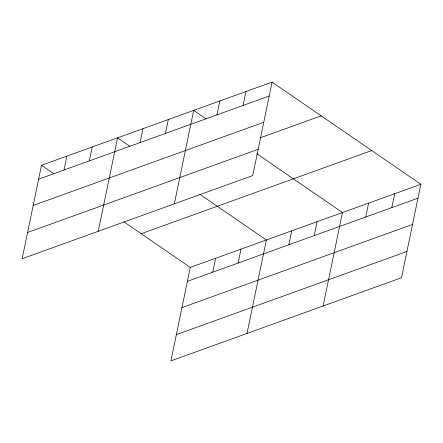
<?xml version="1.0" encoding="UTF-8"?>
<svg xmlns="http://www.w3.org/2000/svg" width="443" height="443" viewBox="0 0 443 443"><rect width="100%" height="100%" fill="white"/><g stroke="black" fill="none" stroke-linecap="round" stroke-linejoin="round"><path stroke-width="0.66" d="M272.08 82.121L41.504 165.272L22.15 258.723L252.726 175.572L272.08 82.121L420.85 184.277L401.496 277.728L170.92 360.879L190.274 267.428L420.85 184.277M63.986 170.034L66.865 156.124M89.348 160.887L92.233 146.976M98.241 231.285L117.594 137.834L129.865 146.262M140.077 142.596L142.956 128.686M165.438 133.448L168.323 119.538M174.332 203.846L193.685 110.396L205.956 118.824M216.937 114.881L219.817 100.971M243.069 105.456L245.948 91.546M212.756 272.19L215.636 258.28M238.118 263.042L240.998 249.132M247.011 333.441L266.365 239.99L199.848 194.311M288.847 244.752L291.727 230.842M314.209 235.604L317.088 221.694M323.102 306.002L342.456 212.546L256.829 153.754M365.708 217.031L368.587 203.127M391.839 207.612L394.719 193.702M38.624 179.177L269.2 96.031M33.186 205.43L263.762 122.279M259.986 137.9L321.175 115.833M27.588 232.47L258.164 149.324M141.179 233.716L371.755 150.565M187.395 281.333L417.97 198.187M181.957 307.586L412.533 224.435M176.353 334.626L406.934 251.48M41.504 165.272L53.775 173.7M123.758 221.749L190.274 267.428"/></g></svg>
